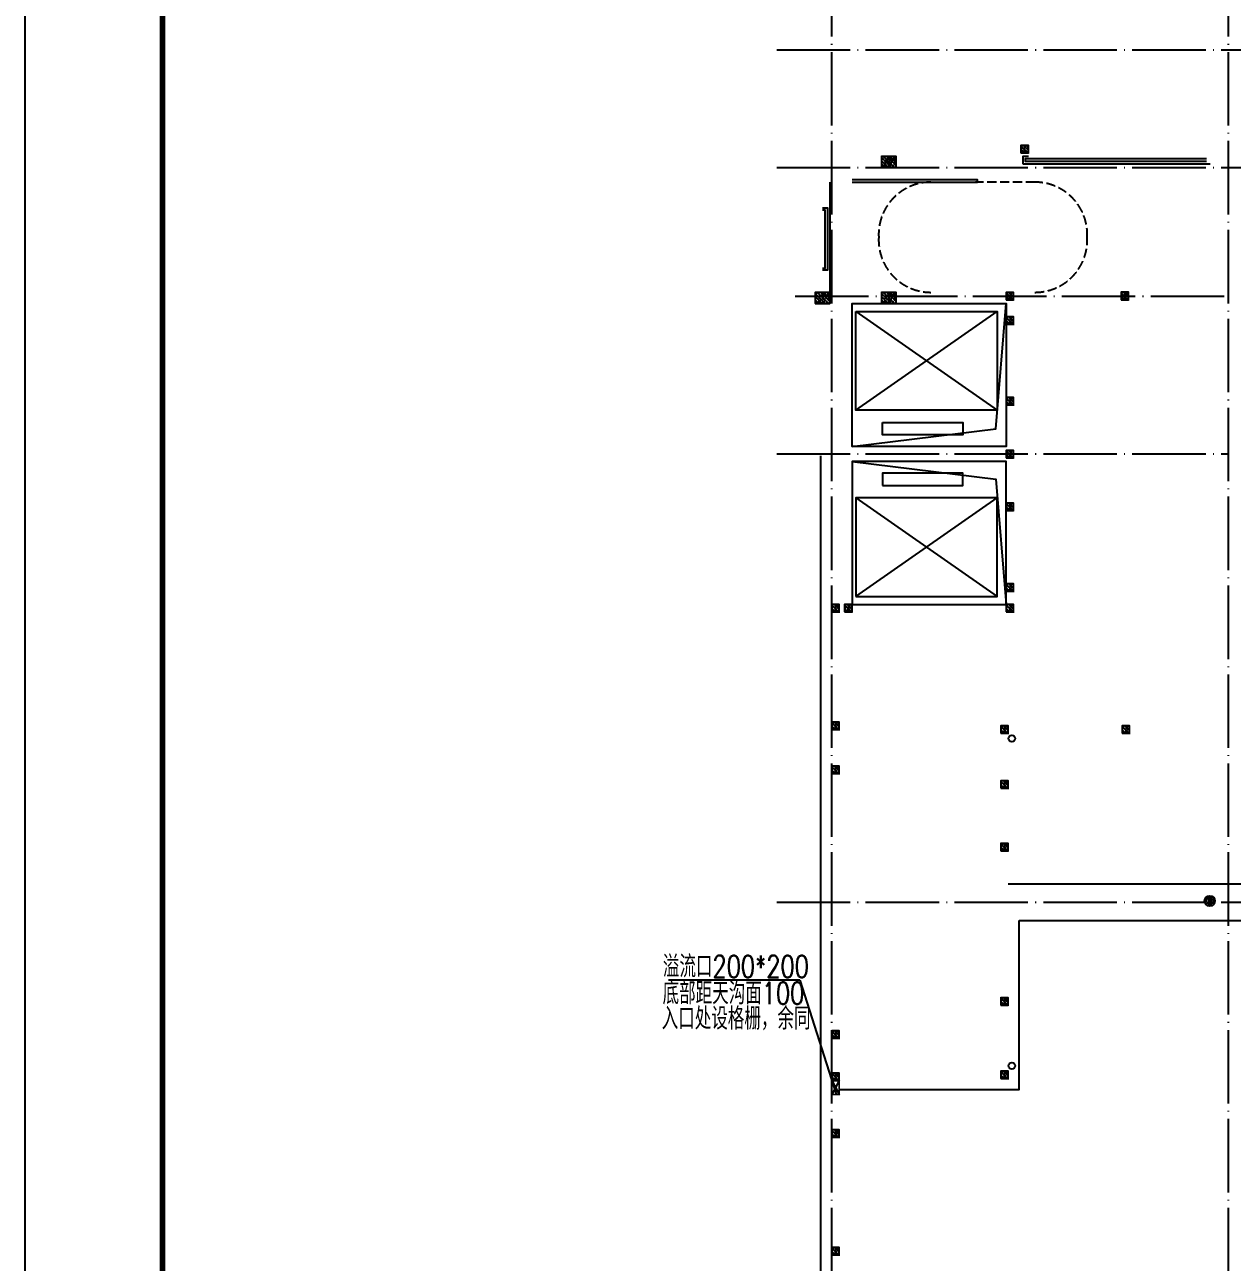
# Model space of a CAD drawing. Extents: x 6843040 to 15500510, y -6507076 to -4940511.
# Drawn here: x 9104638 to 9137505, y -5520302 to -5486618 of the extents above; entities that cross this region are included whole.
import ezdxf

# ---------------------------------------------------------------- set-up
doc = ezdxf.new("R2010")
doc.units = 0
doc.header["$LTSCALE"] = 1000
doc.header["$MEASUREMENT"] = 0
doc.linetypes.add('DASH', pattern=[0.35, 0.25, -0.1])
doc.linetypes.add('DOTE', pattern=[2.42, 2, -0.2, 0.02, -0.2])
for name, color, linetype in [('8', 8, 'Continuous'), ('AXIS', 3, 'Continuous'), ('COLUMN', 10, 'Continuous'), ('DIM_雨水', 3, 'Continuous'), ('DOTE', 8, 'DOTE'), ('E_LINE_6', 11, 'Continuous'), ('EQUIP_雨水斗', 7, 'Continuous'), ('EVTR', 2, 'Continuous'), ('FLOOR', 9, 'Continuous'), ('plan-1', 40, 'Continuous'), ('PUB_HATCH', 8, 'Continuous'), ('PUB_TITLE', 4, 'Continuous'), ('RAIL', 163, 'Continuous'), ('STAIR', 2, 'Continuous'), ('VPIPE-雨水', 4, 'Continuous'), ('建筑细线', 5, 'Continuous')]:
    doc.layers.add(name, color=color, linetype=linetype)
doc.styles.add('_HZTXT', font='SIMPLEX', dxfattribs={"width": 0.9, "bigfont": 'HZTXT'})

# ---------------------------------------------------------------- blocks, each defined once
blk = doc.blocks.new('屋面层构造柱0911')
at = {"layer": 'PUB_HATCH'}
h = blk.add_hatch(dxfattribs=at)
h.set_pattern_fill('钢筋混凝土', color=256, scale=25, angle=90, style=0)
h.set_pattern_definition([(134.999998, (-1437225.307, 810258.72), (-44.194175, -44.194172), []), (140, (-1437225.3, 810258.72), (15.68804, 179.315045), [18.75, -206.25]), (85, (-1437225.3, 810258.72), (-188.048035, -34.68783), [15, -165]), (190.4514, (-1437224, 810273.66), (-172.35988, 144.62735), [15.93505, -175.28553]), (136.1842, (-1437275.3, 810258.72), (41.37976, 266.81026), [28.125, -309.375]), (186.6356, (-1437271.86, 810280.95), (-243.52946, 233.66568), [23.90257, -262.92825]), (81.1842, (-1437275.3, 810258.72), (-243.52964, 233.6655), [22.5, -247.5]), (111, (-1437262.8, 810283.72), (100.65473, 149.22676), [18.75, -206.25]), (56, (-1437262.8, 810283.72), (-181.28751, 60.82884), [15, -165]), (161.4514, (-1437254.42, 810296.15), (-80.63262, 210.05566), [15.93505, -175.28553]), (127.499998, (-1437225.307, 810258.72), (-83.223463, 3.039967), [0, -163, 0, -167.5, 0, -165.625]), (97.499998, (-1437225.31, 810258.72), (-98.602926, 65.767388), [0, -95.5, 0, -159.25, 0, -63.125]), (57.499998, (-1437225.31, 810202.97), (5.638722, 133.455609), [0, -62.5, 0, -195, 0, -258.75]), (47.499998, (-1437225.31, 810177.97), (-25.02624, 145.796543), [0, -81.25, 0, -129.5, 0, -183.75])])
edge = h.paths.add_edge_path()
edge.add_line((-1130809, 1077740), (-1131009, 1077740))
edge.add_line((-1130809, 1077740), (-1130809, 1077940))
edge.add_line((-1130809, 1077940), (-1131009, 1077940))
edge.add_line((-1131009, 1077940), (-1131009, 1077740))
h = blk.add_hatch(dxfattribs=at)
h.set_pattern_fill('钢筋混凝土', color=256, scale=25, angle=90, style=0)
h.set_pattern_definition([(134.999998, (-1441025.3, 809858.72), (-44.194175, -44.194172), []), (140, (-1441025.3, 809858.72), (15.68804, 179.315045), [18.75, -206.25]), (85, (-1441025.3, 809858.72), (-188.048035, -34.68783), [15, -165]), (190.4514, (-1441024, 809873.66), (-172.35988, 144.62735), [15.93505, -175.28553]), (136.1842, (-1441075.3, 809858.72), (41.37976, 266.81026), [28.125, -309.375]), (186.6356, (-1441071.85, 809880.95), (-243.52946, 233.66568), [23.90257, -262.92825]), (81.1842, (-1441075.3, 809858.72), (-243.52964, 233.6655), [22.5, -247.5]), (111, (-1441062.8, 809883.72), (100.65473, 149.22676), [18.75, -206.25]), (56, (-1441062.8, 809883.72), (-181.28751, 60.82884), [15, -165]), (161.4514, (-1441054.41, 809896.15), (-80.63262, 210.05566), [15.93505, -175.28553]), (127.499998, (-1441025.3, 809858.72), (-83.223463, 3.039967), [0, -163, 0, -167.5, 0, -165.625]), (97.499998, (-1441025.3, 809858.72), (-98.602926, 65.767388), [0, -95.5, 0, -159.25, 0, -63.125]), (57.499998, (-1441025.3, 809802.97), (5.638722, 133.455609), [0, -62.5, 0, -195, 0, -258.75]), (47.499998, (-1441025.3, 809777.97), (-25.02624, 145.796543), [0, -81.25, 0, -129.5, 0, -183.75])])
edge = h.paths.add_edge_path()
edge.add_line((-1134409, 1077340), (-1134809, 1077340))
edge.add_line((-1134409, 1077340), (-1134409, 1077640))
edge.add_line((-1134409, 1077640), (-1134809, 1077640))
edge.add_line((-1134809, 1077640), (-1134809, 1077340))
h = blk.add_hatch(dxfattribs=at)
h.set_pattern_fill('钢筋混凝土', color=256, scale=25, angle=90, style=0)
h.set_pattern_definition([(134.999998, (-1442825.307, 806158.72), (-44.194175, -44.194172), []), (140, (-1442825.3, 806158.72), (15.68804, 179.315045), [18.75, -206.25]), (85, (-1442825.3, 806158.72), (-188.048035, -34.68783), [15, -165]), (190.4514, (-1442824, 806173.66), (-172.35988, 144.62735), [15.93505, -175.28553]), (136.1842, (-1442875.3, 806158.72), (41.37976, 266.81026), [28.125, -309.375]), (186.6356, (-1442871.86, 806180.95), (-243.52946, 233.66568), [23.90257, -262.92825]), (81.1842, (-1442875.3, 806158.72), (-243.52964, 233.6655), [22.5, -247.5]), (111, (-1442862.8, 806183.72), (100.65473, 149.22676), [18.75, -206.25]), (56, (-1442862.8, 806183.72), (-181.28751, 60.82884), [15, -165]), (161.4514, (-1442854.42, 806196.15), (-80.63262, 210.05566), [15.93505, -175.28553]), (127.499998, (-1442825.307, 806158.72), (-83.223463, 3.039967), [0, -163, 0, -167.5, 0, -165.625]), (97.499998, (-1442825.31, 806158.72), (-98.602926, 65.767388), [0, -95.5, 0, -159.25, 0, -63.125]), (57.499998, (-1442825.31, 806102.97), (5.638722, 133.455609), [0, -62.5, 0, -195, 0, -258.75]), (47.499998, (-1442825.31, 806077.97), (-25.02624, 145.796543), [0, -81.25, 0, -129.5, 0, -183.75])])
edge = h.paths.add_edge_path()
edge.add_line((-1136209, 1073640), (-1136609, 1073640))
edge.add_line((-1136209, 1073640), (-1136209, 1073940))
edge.add_line((-1136209, 1073940), (-1136609, 1073940))
edge.add_line((-1136609, 1073940), (-1136609, 1073640))
h = blk.add_hatch(dxfattribs=at)
h.set_pattern_fill('钢筋混凝土', color=256, scale=25, angle=90, style=0)
h.set_pattern_definition([(134.999998, (-1441025.3, 806158.72), (-44.194175, -44.194172), []), (140, (-1441025.3, 806158.72), (15.68804, 179.315045), [18.75, -206.25]), (85, (-1441025.3, 806158.72), (-188.048035, -34.68783), [15, -165]), (190.4514, (-1441024, 806173.66), (-172.35988, 144.62735), [15.93505, -175.28553]), (136.1842, (-1441075.3, 806158.72), (41.37976, 266.81026), [28.125, -309.375]), (186.6356, (-1441071.85, 806180.95), (-243.52946, 233.66568), [23.90257, -262.92825]), (81.1842, (-1441075.3, 806158.72), (-243.52964, 233.6655), [22.5, -247.5]), (111, (-1441062.8, 806183.72), (100.65473, 149.22676), [18.75, -206.25]), (56, (-1441062.8, 806183.72), (-181.28751, 60.82884), [15, -165]), (161.4514, (-1441054.42, 806196.15), (-80.63262, 210.05566), [15.93505, -175.28553]), (127.499998, (-1441025.3, 806158.72), (-83.223463, 3.039967), [0, -163, 0, -167.5, 0, -165.625]), (97.499998, (-1441025.3, 806158.72), (-98.602926, 65.767388), [0, -95.5, 0, -159.25, 0, -63.125]), (57.499998, (-1441025.3, 806102.97), (5.638722, 133.455609), [0, -62.5, 0, -195, 0, -258.75]), (47.499998, (-1441025.3, 806077.97), (-25.02624, 145.796543), [0, -81.25, 0, -129.5, 0, -183.75])])
edge = h.paths.add_edge_path()
edge.add_line((-1134409, 1073640), (-1134809, 1073640))
edge.add_line((-1134409, 1073640), (-1134409, 1073940))
edge.add_line((-1134409, 1073940), (-1134809, 1073940))
edge.add_line((-1134809, 1073940), (-1134809, 1073640))
h = blk.add_hatch(dxfattribs=at)
h.set_pattern_fill('钢筋混凝土', color=256, scale=25, angle=90, style=0)
h.set_pattern_definition([(134.999998, (-1437625.307, 806258.72), (-44.194175, -44.194172), []), (140, (-1437625.3, 806258.72), (15.68804, 179.315045), [18.75, -206.25]), (85, (-1437625.3, 806258.72), (-188.048035, -34.68783), [15, -165]), (190.4514, (-1437624, 806273.66), (-172.35988, 144.62735), [15.93505, -175.28553]), (136.1842, (-1437675.3, 806258.72), (41.37976, 266.81026), [28.125, -309.375]), (186.6356, (-1437671.86, 806280.95), (-243.52946, 233.66568), [23.90257, -262.92825]), (81.1842, (-1437675.3, 806258.72), (-243.52964, 233.6655), [22.5, -247.5]), (111, (-1437662.8, 806283.72), (100.65473, 149.22676), [18.75, -206.25]), (56, (-1437662.8, 806283.72), (-181.28751, 60.82884), [15, -165]), (161.4514, (-1437654.42, 806296.15), (-80.63262, 210.05566), [15.93505, -175.28553]), (127.499998, (-1437625.307, 806258.72), (-83.223463, 3.039967), [0, -163, 0, -167.5, 0, -165.625]), (97.499998, (-1437625.31, 806258.72), (-98.602926, 65.767388), [0, -95.5, 0, -159.25, 0, -63.125]), (57.499998, (-1437625.31, 806202.97), (5.638722, 133.455609), [0, -62.5, 0, -195, 0, -258.75]), (47.499998, (-1437625.31, 806177.97), (-25.02624, 145.796543), [0, -81.25, 0, -129.5, 0, -183.75])])
edge = h.paths.add_edge_path()
edge.add_line((-1131209, 1073740), (-1131409, 1073740))
edge.add_line((-1131209, 1073740), (-1131209, 1073940))
edge.add_line((-1131209, 1073940), (-1131409, 1073940))
edge.add_line((-1131409, 1073940), (-1131409, 1073740))
h = blk.add_hatch(dxfattribs=at)
h.set_pattern_fill('钢筋混凝土', color=256, scale=25, angle=90, style=0)
h.set_pattern_definition([(134.999998, (-1434500.31, 806259.19), (-44.194175, -44.194172), []), (140, (-1434500.31, 806259.19), (15.68804, 179.315045), [18.75, -206.25]), (85, (-1434500.3, 806259.19), (-188.048035, -34.68783), [15, -165]), (190.4514, (-1434499, 806274.13), (-172.35988, 144.62735), [15.93505, -175.28553]), (136.1842, (-1434550.3, 806259.2), (41.37976, 266.81026), [28.125, -309.375]), (186.6356, (-1434546.86, 806281.42), (-243.52946, 233.66568), [23.90257, -262.92825]), (81.1842, (-1434550.3, 806259.2), (-243.52964, 233.6655), [22.5, -247.5]), (111, (-1434537.81, 806284.19), (100.65473, 149.22676), [18.75, -206.25]), (56, (-1434537.8, 806284.19), (-181.28751, 60.82884), [15, -165]), (161.4514, (-1434529.42, 806296.63), (-80.63262, 210.05566), [15.93505, -175.28553]), (127.499998, (-1434500.31, 806259.19), (-83.223463, 3.039967), [0, -163, 0, -167.5, 0, -165.625]), (97.499998, (-1434500.31, 806259.19), (-98.602926, 65.767388), [0, -95.5, 0, -159.25, 0, -63.125]), (57.499998, (-1434500.31, 806203.44), (5.638722, 133.455609), [0, -62.5, 0, -195, 0, -258.75]), (47.499998, (-1434500.31, 806178.44), (-25.02624, 145.796543), [0, -81.25, 0, -129.5, 0, -183.75])])
edge = h.paths.add_edge_path()
edge.add_line((-1128084, 1073741), (-1128284, 1073741))
edge.add_line((-1128084, 1073741), (-1128084, 1073941))
edge.add_line((-1128084, 1073941), (-1128284, 1073941))
edge.add_line((-1128284, 1073941), (-1128284, 1073741))
h = blk.add_hatch(dxfattribs=at)
h.set_pattern_fill('钢筋混凝土', color=256, scale=25, angle=90, style=0)
h.set_pattern_definition([(134.999998, (-1437625.307, 805593.72), (-44.194175, -44.194172), []), (140, (-1437625.3, 805593.72), (15.68804, 179.315045), [18.75, -206.25]), (85, (-1437625.3, 805593.72), (-188.048035, -34.68783), [15, -165]), (190.4514, (-1437624, 805608.66), (-172.35988, 144.62735), [15.93505, -175.28553]), (136.1842, (-1437675.3, 805593.72), (41.37976, 266.81026), [28.125, -309.375]), (186.6356, (-1437671.86, 805615.95), (-243.52946, 233.66568), [23.90257, -262.92825]), (81.1842, (-1437675.3, 805593.72), (-243.52964, 233.6655), [22.5, -247.5]), (111, (-1437662.8, 805618.72), (100.65473, 149.22676), [18.75, -206.25]), (56, (-1437662.8, 805618.72), (-181.28751, 60.82884), [15, -165]), (161.4514, (-1437654.42, 805631.15), (-80.63262, 210.05566), [15.93505, -175.28553]), (127.499998, (-1437625.307, 805593.72), (-83.223463, 3.039967), [0, -163, 0, -167.5, 0, -165.625]), (97.499998, (-1437625.31, 805593.72), (-98.602926, 65.767388), [0, -95.5, 0, -159.25, 0, -63.125]), (57.499998, (-1437625.31, 805537.97), (5.638722, 133.455609), [0, -62.5, 0, -195, 0, -258.75]), (47.499998, (-1437625.31, 805512.97), (-25.02624, 145.796543), [0, -81.25, 0, -129.5, 0, -183.75])])
edge = h.paths.add_edge_path()
edge.add_line((-1131209, 1073075), (-1131409, 1073075))
edge.add_line((-1131209, 1073075), (-1131209, 1073275))
edge.add_line((-1131209, 1073275), (-1131409, 1073275))
edge.add_line((-1131409, 1073275), (-1131409, 1073075))
h = blk.add_hatch(dxfattribs=at)
h.set_pattern_fill('钢筋混凝土', color=256, scale=25, angle=90, style=0)
h.set_pattern_definition([(134.999998, (-1437625.307, 803393.72), (-44.194175, -44.194172), []), (140, (-1437625.3, 803393.72), (15.68804, 179.315045), [18.75, -206.25]), (85, (-1437625.3, 803393.72), (-188.048035, -34.68783), [15, -165]), (190.4514, (-1437624, 803408.66), (-172.35988, 144.62735), [15.93505, -175.28553]), (136.1842, (-1437675.3, 803393.72), (41.37976, 266.81026), [28.125, -309.375]), (186.6356, (-1437671.86, 803415.95), (-243.52946, 233.66568), [23.90257, -262.92825]), (81.1842, (-1437675.3, 803393.72), (-243.52964, 233.6655), [22.5, -247.5]), (111, (-1437662.8, 803418.72), (100.65473, 149.22676), [18.75, -206.25]), (56, (-1437662.8, 803418.72), (-181.28751, 60.82884), [15, -165]), (161.4514, (-1437654.42, 803431.15), (-80.63262, 210.05566), [15.93505, -175.28553]), (127.499998, (-1437625.307, 803393.72), (-83.223463, 3.039967), [0, -163, 0, -167.5, 0, -165.625]), (97.499998, (-1437625.31, 803393.72), (-98.602926, 65.767388), [0, -95.5, 0, -159.25, 0, -63.125]), (57.499998, (-1437625.31, 803337.97), (5.638722, 133.455609), [0, -62.5, 0, -195, 0, -258.75]), (47.499998, (-1437625.31, 803312.97), (-25.02624, 145.796543), [0, -81.25, 0, -129.5, 0, -183.75])])
edge = h.paths.add_edge_path()
edge.add_line((-1131209, 1070875), (-1131409, 1070875))
edge.add_line((-1131209, 1070875), (-1131209, 1071075))
edge.add_line((-1131209, 1071075), (-1131409, 1071075))
edge.add_line((-1131409, 1071075), (-1131409, 1070875))
h = blk.add_hatch(dxfattribs=at)
h.set_pattern_fill('钢筋混凝土', color=256, scale=25, angle=90, style=0)
h.set_pattern_definition([(134.999998, (-1437625.307, 801958.92), (-44.194175, -44.194172), []), (140, (-1437625.3, 801958.92), (15.68804, 179.315045), [18.75, -206.25]), (85, (-1437625.3, 801958.92), (-188.048035, -34.68783), [15, -165]), (190.4514, (-1437624, 801973.86), (-172.35988, 144.62735), [15.93505, -175.28553]), (136.1842, (-1437675.3, 801958.92), (41.37976, 266.81026), [28.125, -309.375]), (186.6356, (-1437671.86, 801981.15), (-243.52946, 233.66568), [23.90257, -262.92825]), (81.1842, (-1437675.3, 801958.92), (-243.52964, 233.6655), [22.5, -247.5]), (111, (-1437662.8, 801983.92), (100.65473, 149.22676), [18.75, -206.25]), (56, (-1437662.8, 801983.92), (-181.28751, 60.82884), [15, -165]), (161.4514, (-1437654.42, 801996.35), (-80.63262, 210.05566), [15.93505, -175.28553]), (127.499998, (-1437625.307, 801958.92), (-83.223463, 3.039967), [0, -163, 0, -167.5, 0, -165.625]), (97.499998, (-1437625.31, 801958.92), (-98.602926, 65.767388), [0, -95.5, 0, -159.25, 0, -63.125]), (57.499998, (-1437625.31, 801903.17), (5.638722, 133.455609), [0, -62.5, 0, -195, 0, -258.75]), (47.499998, (-1437625.31, 801878.17), (-25.02624, 145.796543), [0, -81.25, 0, -129.5, 0, -183.75])])
edge = h.paths.add_edge_path()
edge.add_line((-1131209, 1069440), (-1131409, 1069440))
edge.add_line((-1131209, 1069440), (-1131209, 1069640))
edge.add_line((-1131209, 1069640), (-1131409, 1069640))
edge.add_line((-1131409, 1069640), (-1131409, 1069440))
h = blk.add_hatch(dxfattribs=at)
h.set_pattern_fill('钢筋混凝土', color=256, scale=25, angle=90, style=0)
h.set_pattern_definition([(134.999998, (-1437625.307, 800524.12), (-44.194175, -44.194172), []), (140, (-1437625.3, 800524.12), (15.68804, 179.315045), [18.75, -206.25]), (85, (-1437625.3, 800524.12), (-188.048035, -34.68783), [15, -165]), (190.4514, (-1437624, 800539.06), (-172.35988, 144.62735), [15.93505, -175.28553]), (136.1842, (-1437675.3, 800524.12), (41.37976, 266.81026), [28.125, -309.375]), (186.6356, (-1437671.86, 800546.35), (-243.52946, 233.66568), [23.90257, -262.92825]), (81.1842, (-1437675.3, 800524.12), (-243.52964, 233.6655), [22.5, -247.5]), (111, (-1437662.8, 800549.12), (100.65473, 149.22676), [18.75, -206.25]), (56, (-1437662.8, 800549.12), (-181.28751, 60.82884), [15, -165]), (161.4514, (-1437654.42, 800561.55), (-80.63262, 210.05566), [15.93505, -175.28553]), (127.499998, (-1437625.307, 800524.12), (-83.223463, 3.039967), [0, -163, 0, -167.5, 0, -165.625]), (97.499998, (-1437625.31, 800524.12), (-98.602926, 65.767388), [0, -95.5, 0, -159.25, 0, -63.125]), (57.499998, (-1437625.31, 800468.37), (5.638722, 133.455609), [0, -62.5, 0, -195, 0, -258.75]), (47.499998, (-1437625.31, 800443.37), (-25.02624, 145.796543), [0, -81.25, 0, -129.5, 0, -183.75])])
edge = h.paths.add_edge_path()
edge.add_line((-1131209, 1068006), (-1131409, 1068006))
edge.add_line((-1131209, 1068006), (-1131209, 1068206))
edge.add_line((-1131209, 1068206), (-1131409, 1068206))
edge.add_line((-1131409, 1068206), (-1131409, 1068006))
h = blk.add_hatch(dxfattribs=at)
h.set_pattern_fill('钢筋混凝土', color=256, scale=25, angle=90, style=0)
h.set_pattern_definition([(134.999998, (-1437625.307, 798324.12), (-44.194175, -44.194172), []), (140, (-1437625.3, 798324.12), (15.68804, 179.315045), [18.75, -206.25]), (85, (-1437625.3, 798324.12), (-188.048035, -34.68783), [15, -165]), (190.4514, (-1437624, 798339.06), (-172.35988, 144.62735), [15.93505, -175.28553]), (136.1842, (-1437675.3, 798324.12), (41.37976, 266.81026), [28.125, -309.375]), (186.6356, (-1437671.86, 798346.35), (-243.52946, 233.66568), [23.90257, -262.92825]), (81.1842, (-1437675.3, 798324.12), (-243.52964, 233.6655), [22.5, -247.5]), (111, (-1437662.8, 798349.12), (100.65473, 149.22676), [18.75, -206.25]), (56, (-1437662.8, 798349.12), (-181.28751, 60.82884), [15, -165]), (161.4514, (-1437654.42, 798361.55), (-80.63262, 210.05566), [15.93505, -175.28553]), (127.499998, (-1437625.307, 798324.12), (-83.223463, 3.039967), [0, -163, 0, -167.5, 0, -165.625]), (97.499998, (-1437625.31, 798324.12), (-98.602926, 65.767388), [0, -95.5, 0, -159.25, 0, -63.125]), (57.499998, (-1437625.31, 798268.37), (5.638722, 133.455609), [0, -62.5, 0, -195, 0, -258.75]), (47.499998, (-1437625.31, 798243.37), (-25.02624, 145.796543), [0, -81.25, 0, -129.5, 0, -183.75])])
edge = h.paths.add_edge_path()
edge.add_line((-1131209, 1065806), (-1131409, 1065806))
edge.add_line((-1131209, 1065806), (-1131209, 1066006))
edge.add_line((-1131209, 1066006), (-1131409, 1066006))
edge.add_line((-1131409, 1066006), (-1131409, 1065806))
h = blk.add_hatch(dxfattribs=at)
h.set_pattern_fill('钢筋混凝土', color=256, scale=25, angle=90, style=0)
h.set_pattern_definition([(134.999998, (-1442375.306, 797759.19), (-44.194175, -44.194172), []), (140, (-1442375.3, 797759.19), (15.68804, 179.315045), [18.75, -206.25]), (85, (-1442375.3, 797759.19), (-188.048035, -34.68783), [15, -165]), (190.4514, (-1442374, 797774.13), (-172.35988, 144.62735), [15.93505, -175.28553]), (136.1842, (-1442425.3, 797759.2), (41.37976, 266.81026), [28.125, -309.375]), (186.6356, (-1442421.86, 797781.42), (-243.52946, 233.66568), [23.90257, -262.92825]), (81.1842, (-1442425.3, 797759.2), (-243.52964, 233.6655), [22.5, -247.5]), (111, (-1442412.8, 797784.19), (100.65473, 149.22676), [18.75, -206.25]), (56, (-1442412.8, 797784.19), (-181.28751, 60.82884), [15, -165]), (161.4514, (-1442404.42, 797796.63), (-80.63262, 210.05566), [15.93505, -175.28553]), (127.499998, (-1442375.306, 797759.19), (-83.223463, 3.039967), [0, -163, 0, -167.5, 0, -165.625]), (97.499998, (-1442375.31, 797759.19), (-98.602926, 65.767388), [0, -95.5, 0, -159.25, 0, -63.125]), (57.499998, (-1442375.306, 797703.44), (5.638722, 133.455609), [0, -62.5, 0, -195, 0, -258.75]), (47.499998, (-1442375.31, 797678.44), (-25.02624, 145.796543), [0, -81.25, 0, -129.5, 0, -183.75])])
edge = h.paths.add_edge_path()
edge.add_line((-1135959, 1065241), (-1136159, 1065241))
edge.add_line((-1135959, 1065241), (-1135959, 1065441))
edge.add_line((-1135959, 1065441), (-1136159, 1065441))
edge.add_line((-1136159, 1065441), (-1136159, 1065241))
h = blk.add_hatch(dxfattribs=at)
h.set_pattern_fill('钢筋混凝土', color=256, scale=25, angle=90, style=0)
h.set_pattern_definition([(134.999998, (-1442025.307, 797758.72), (-44.194175, -44.194172), []), (140, (-1442025.3, 797758.72), (15.68804, 179.315045), [18.75, -206.25]), (85, (-1442025.3, 797758.72), (-188.048035, -34.68783), [15, -165]), (190.4514, (-1442024, 797773.66), (-172.35988, 144.62735), [15.93505, -175.28553]), (136.1842, (-1442075.3, 797758.72), (41.37976, 266.81026), [28.125, -309.375]), (186.6356, (-1442071.86, 797780.95), (-243.52946, 233.66568), [23.90257, -262.92825]), (81.1842, (-1442075.3, 797758.72), (-243.52964, 233.6655), [22.5, -247.5]), (111, (-1442062.8, 797783.72), (100.65473, 149.22676), [18.75, -206.25]), (56, (-1442062.8, 797783.72), (-181.28751, 60.82884), [15, -165]), (161.4514, (-1442054.42, 797796.15), (-80.63262, 210.05566), [15.93505, -175.28553]), (127.499998, (-1442025.307, 797758.72), (-83.223463, 3.039967), [0, -163, 0, -167.5, 0, -165.625]), (97.499998, (-1442025.31, 797758.72), (-98.602926, 65.767388), [0, -95.5, 0, -159.25, 0, -63.125]), (57.499998, (-1442025.31, 797702.97), (5.638722, 133.455609), [0, -62.5, 0, -195, 0, -258.75]), (47.499998, (-1442025.31, 797677.97), (-25.02624, 145.796543), [0, -81.25, 0, -129.5, 0, -183.75])])
edge = h.paths.add_edge_path()
edge.add_line((-1135609, 1065240), (-1135809, 1065240))
edge.add_line((-1135609, 1065240), (-1135609, 1065440))
edge.add_line((-1135609, 1065440), (-1135809, 1065440))
edge.add_line((-1135809, 1065440), (-1135809, 1065240))
h = blk.add_hatch(dxfattribs=at)
h.set_pattern_fill('钢筋混凝土', color=256, scale=25, angle=90, style=0)
h.set_pattern_definition([(134.999998, (-1437625.307, 797759.12), (-44.194175, -44.194172), []), (140, (-1437625.3, 797759.12), (15.68804, 179.315045), [18.75, -206.25]), (85, (-1437625.3, 797759.12), (-188.048035, -34.68783), [15, -165]), (190.4514, (-1437624, 797774.06), (-172.35988, 144.62735), [15.93505, -175.28553]), (136.1842, (-1437675.3, 797759.12), (41.37976, 266.81026), [28.125, -309.375]), (186.6356, (-1437671.86, 797781.35), (-243.52946, 233.66568), [23.90257, -262.92825]), (81.1842, (-1437675.3, 797759.12), (-243.52964, 233.6655), [22.5, -247.5]), (111, (-1437662.8, 797784.12), (100.65473, 149.22676), [18.75, -206.25]), (56, (-1437662.8, 797784.12), (-181.28751, 60.82884), [15, -165]), (161.4514, (-1437654.42, 797796.55), (-80.63262, 210.05566), [15.93505, -175.28553]), (127.499998, (-1437625.307, 797759.12), (-83.223463, 3.039967), [0, -163, 0, -167.5, 0, -165.625]), (97.499998, (-1437625.31, 797759.12), (-98.602926, 65.767388), [0, -95.5, 0, -159.25, 0, -63.125]), (57.499998, (-1437625.31, 797703.37), (5.638722, 133.455609), [0, -62.5, 0, -195, 0, -258.75]), (47.499998, (-1437625.31, 797678.37), (-25.02624, 145.796543), [0, -81.25, 0, -129.5, 0, -183.75])])
edge = h.paths.add_edge_path()
edge.add_line((-1131209, 1065241), (-1131409, 1065241))
edge.add_line((-1131209, 1065241), (-1131209, 1065441))
edge.add_line((-1131209, 1065441), (-1131409, 1065441))
edge.add_line((-1131409, 1065441), (-1131409, 1065241))
h = blk.add_hatch(dxfattribs=at)
h.set_pattern_fill('钢筋混凝土', color=256, scale=25, angle=90, style=0)
h.set_pattern_definition([(134.999998, (-1442375.3, 794559.59), (-44.194175, -44.194172), []), (140, (-1442375.3, 794559.59), (15.68804, 179.315045), [18.75, -206.25]), (85, (-1442375.3, 794559.59), (-188.048035, -34.68783), [15, -165]), (190.4514, (-1442374, 794574.53), (-172.35988, 144.62735), [15.93505, -175.28553]), (136.1842, (-1442425.3, 794559.6), (41.37976, 266.81026), [28.125, -309.375]), (186.6356, (-1442421.85, 794581.82), (-243.52946, 233.66568), [23.90257, -262.92825]), (81.1842, (-1442425.3, 794559.6), (-243.52964, 233.6655), [22.5, -247.5]), (111, (-1442412.8, 794584.59), (100.65473, 149.22676), [18.75, -206.25]), (56, (-1442412.8, 794584.59), (-181.28751, 60.82884), [15, -165]), (161.4514, (-1442404.41, 794597.03), (-80.63262, 210.05566), [15.93505, -175.28553]), (127.499998, (-1442375.3, 794559.59), (-83.223463, 3.039967), [0, -163, 0, -167.5, 0, -165.625]), (97.499998, (-1442375.3, 794559.59), (-98.602926, 65.767388), [0, -95.5, 0, -159.25, 0, -63.125]), (57.499998, (-1442375.3, 794503.84), (5.638722, 133.455609), [0, -62.5, 0, -195, 0, -258.75]), (47.499998, (-1442375.3, 794478.84), (-25.02624, 145.796543), [0, -81.25, 0, -129.5, 0, -183.75])])
edge = h.paths.add_edge_path()
edge.add_line((-1135959, 1062041), (-1136159, 1062041))
edge.add_line((-1135959, 1062041), (-1135959, 1062241))
edge.add_line((-1135959, 1062241), (-1136159, 1062241))
edge.add_line((-1136159, 1062241), (-1136159, 1062041))
h = blk.add_hatch(dxfattribs=at)
h.set_pattern_fill('钢筋混凝土', color=256, scale=25, angle=90, style=0)
h.set_pattern_definition([(134.999998, (-1437775.3, 794458.72), (-44.194175, -44.194172), []), (140, (-1437775.3, 794458.72), (15.68804, 179.315045), [18.75, -206.25]), (85, (-1437775.3, 794458.72), (-188.048035, -34.68783), [15, -165]), (190.4514, (-1437774, 794473.66), (-172.35988, 144.62735), [15.93505, -175.28553]), (136.1842, (-1437825.3, 794458.72), (41.37976, 266.81026), [28.125, -309.375]), (186.6356, (-1437821.85, 794480.95), (-243.52946, 233.66568), [23.90257, -262.92825]), (81.1842, (-1437825.3, 794458.72), (-243.52964, 233.6655), [22.5, -247.5]), (111, (-1437812.8, 794483.72), (100.65473, 149.22676), [18.75, -206.25]), (56, (-1437812.8, 794483.72), (-181.28751, 60.82884), [15, -165]), (161.4514, (-1437804.41, 794496.15), (-80.63262, 210.05566), [15.93505, -175.28553]), (127.499998, (-1437775.3, 794458.72), (-83.223463, 3.039967), [0, -163, 0, -167.5, 0, -165.625]), (97.499998, (-1437775.3, 794458.72), (-98.602926, 65.767388), [0, -95.5, 0, -159.25, 0, -63.125]), (57.499998, (-1437775.3, 794402.97), (5.638722, 133.455609), [0, -62.5, 0, -195, 0, -258.75]), (47.499998, (-1437775.3, 794377.97), (-25.02624, 145.796543), [0, -81.25, 0, -129.5, 0, -183.75])])
edge = h.paths.add_edge_path()
edge.add_line((-1131359, 1061940), (-1131559, 1061940))
edge.add_line((-1131359, 1061940), (-1131359, 1062140))
edge.add_line((-1131359, 1062140), (-1131559, 1062140))
edge.add_line((-1131559, 1062140), (-1131559, 1061940))
h = blk.add_hatch(dxfattribs=at)
h.set_pattern_fill('钢筋混凝土', color=256, scale=25, angle=90, style=0)
h.set_pattern_definition([(134.999998, (-1434469.49, 794458.72), (-44.194175, -44.194172), []), (140, (-1434469.49, 794458.72), (15.68804, 179.315045), [18.75, -206.25]), (85, (-1434469.49, 794458.72), (-188.048035, -34.68783), [15, -165]), (190.4514, (-1434468.18, 794473.66), (-172.35988, 144.62735), [15.93505, -175.28553]), (136.1842, (-1434519.5, 794458.72), (41.37976, 266.81026), [28.125, -309.375]), (186.6356, (-1434516.04, 794480.95), (-243.52946, 233.66568), [23.90257, -262.92825]), (81.1842, (-1434519.5, 794458.72), (-243.52964, 233.6655), [22.5, -247.5]), (111, (-1434506.99, 794483.72), (100.65473, 149.22676), [18.75, -206.25]), (56, (-1434506.99, 794483.72), (-181.28751, 60.82884), [15, -165]), (161.4514, (-1434498.6, 794496.15), (-80.63262, 210.05566), [15.93505, -175.28553]), (127.499998, (-1434469.49, 794458.72), (-83.223463, 3.039967), [0, -163, 0, -167.5, 0, -165.625]), (97.499998, (-1434469.49, 794458.72), (-98.602926, 65.767388), [0, -95.5, 0, -159.25, 0, -63.125]), (57.499998, (-1434469.49, 794402.97), (5.638722, 133.455609), [0, -62.5, 0, -195, 0, -258.75]), (47.499998, (-1434469.49, 794377.97), (-25.02624, 145.796543), [0, -81.25, 0, -129.5, 0, -183.75])])
edge = h.paths.add_edge_path()
edge.add_line((-1128053, 1061940), (-1128253, 1061940))
edge.add_line((-1128053, 1061940), (-1128053, 1062140))
edge.add_line((-1128053, 1062140), (-1128253, 1062140))
edge.add_line((-1128253, 1062140), (-1128253, 1061940))
h = blk.add_hatch(dxfattribs=at)
h.set_pattern_fill('钢筋混凝土', color=256, scale=25, angle=90, style=0)
h.set_pattern_definition([(134.999998, (-1442375.3, 793359.19), (-44.194175, -44.194172), []), (140, (-1442375.3, 793359.19), (15.68804, 179.315045), [18.75, -206.25]), (85, (-1442375.3, 793359.19), (-188.048035, -34.68783), [15, -165]), (190.4514, (-1442374, 793374.13), (-172.35988, 144.62735), [15.93505, -175.28553]), (136.1842, (-1442425.3, 793359.2), (41.37976, 266.81026), [28.125, -309.375]), (186.6356, (-1442421.85, 793381.42), (-243.52946, 233.66568), [23.90257, -262.92825]), (81.1842, (-1442425.3, 793359.2), (-243.52964, 233.6655), [22.5, -247.5]), (111, (-1442412.8, 793384.19), (100.65473, 149.22676), [18.75, -206.25]), (56, (-1442412.8, 793384.19), (-181.28751, 60.82884), [15, -165]), (161.4514, (-1442404.41, 793396.63), (-80.63262, 210.05566), [15.93505, -175.28553]), (127.499998, (-1442375.3, 793359.19), (-83.223463, 3.039967), [0, -163, 0, -167.5, 0, -165.625]), (97.499998, (-1442375.3, 793359.19), (-98.602926, 65.767388), [0, -95.5, 0, -159.25, 0, -63.125]), (57.499998, (-1442375.3, 793303.44), (5.638722, 133.455609), [0, -62.5, 0, -195, 0, -258.75]), (47.499998, (-1442375.3, 793278.44), (-25.02624, 145.796543), [0, -81.25, 0, -129.5, 0, -183.75])])
edge = h.paths.add_edge_path()
edge.add_line((-1135959, 1060841), (-1136159, 1060841))
edge.add_line((-1135959, 1060841), (-1135959, 1061041))
edge.add_line((-1135959, 1061041), (-1136159, 1061041))
edge.add_line((-1136159, 1061041), (-1136159, 1060841))
h = blk.add_hatch(dxfattribs=at)
h.set_pattern_fill('钢筋混凝土', color=256, scale=25, angle=90, style=0)
h.set_pattern_definition([(134.999998, (-1437775.3, 792959.365), (-44.194175, -44.194172), []), (140, (-1437775.3, 792959.37), (15.68804, 179.315045), [18.75, -206.25]), (85, (-1437775.3, 792959.37), (-188.048035, -34.68783), [15, -165]), (190.4514, (-1437774, 792974.3), (-172.35988, 144.62735), [15.93505, -175.28553]), (136.1842, (-1437825.3, 792959.37), (41.37976, 266.81026), [28.125, -309.375]), (186.6356, (-1437821.85, 792981.6), (-243.52946, 233.66568), [23.90257, -262.92825]), (81.1842, (-1437825.3, 792959.37), (-243.52964, 233.6655), [22.5, -247.5]), (111, (-1437812.8, 792984.37), (100.65473, 149.22676), [18.75, -206.25]), (56, (-1437812.8, 792984.37), (-181.28751, 60.82884), [15, -165]), (161.4514, (-1437804.42, 792996.8), (-80.63262, 210.05566), [15.93505, -175.28553]), (127.499998, (-1437775.3, 792959.365), (-83.223463, 3.039967), [0, -163, 0, -167.5, 0, -165.625]), (97.499998, (-1437775.3, 792959.365), (-98.602926, 65.767388), [0, -95.5, 0, -159.25, 0, -63.125]), (57.499998, (-1437775.3, 792903.615), (5.638722, 133.455609), [0, -62.5, 0, -195, 0, -258.75]), (47.499998, (-1437775.3, 792878.62), (-25.02624, 145.796543), [0, -81.25, 0, -129.5, 0, -183.75])])
edge = h.paths.add_edge_path()
edge.add_line((-1131359, 1060441), (-1131559, 1060441))
edge.add_line((-1131359, 1060441), (-1131359, 1060641))
edge.add_line((-1131359, 1060641), (-1131559, 1060641))
edge.add_line((-1131559, 1060641), (-1131559, 1060441))
h = blk.add_hatch(dxfattribs=at)
h.set_pattern_fill('钢筋混凝土', color=256, scale=25, angle=90, style=0)
h.set_pattern_definition([(134.999998, (-1437775.3, 791259.365), (-44.194175, -44.194172), []), (140, (-1437775.3, 791259.37), (15.68804, 179.315045), [18.75, -206.25]), (85, (-1437775.3, 791259.37), (-188.048035, -34.68783), [15, -165]), (190.4514, (-1437774, 791274.3), (-172.35988, 144.62735), [15.93505, -175.28553]), (136.1842, (-1437825.3, 791259.37), (41.37976, 266.81026), [28.125, -309.375]), (186.6356, (-1437821.85, 791281.6), (-243.52946, 233.66568), [23.90257, -262.92825]), (81.1842, (-1437825.3, 791259.37), (-243.52964, 233.6655), [22.5, -247.5]), (111, (-1437812.8, 791284.37), (100.65473, 149.22676), [18.75, -206.25]), (56, (-1437812.8, 791284.37), (-181.28751, 60.82884), [15, -165]), (161.4514, (-1437804.42, 791296.8), (-80.63262, 210.05566), [15.93505, -175.28553]), (127.499998, (-1437775.3, 791259.365), (-83.223463, 3.039967), [0, -163, 0, -167.5, 0, -165.625]), (97.499998, (-1437775.3, 791259.365), (-98.602926, 65.767388), [0, -95.5, 0, -159.25, 0, -63.125]), (57.499998, (-1437775.3, 791203.615), (5.638722, 133.455609), [0, -62.5, 0, -195, 0, -258.75]), (47.499998, (-1437775.3, 791178.62), (-25.02624, 145.796543), [0, -81.25, 0, -129.5, 0, -183.75])])
edge = h.paths.add_edge_path()
edge.add_line((-1131359, 1058741), (-1131559, 1058741))
edge.add_line((-1131359, 1058741), (-1131359, 1058941))
edge.add_line((-1131359, 1058941), (-1131559, 1058941))
edge.add_line((-1131559, 1058941), (-1131559, 1058741))
h = blk.add_hatch(dxfattribs=at)
h.set_pattern_fill('钢筋混凝土', color=256, scale=25, angle=90, style=0)
h.set_pattern_definition([(134.999998, (-1437775.3, 787059.19), (-44.194175, -44.194172), []), (140, (-1437775.3, 787059.19), (15.68804, 179.315045), [18.75, -206.25]), (85, (-1437775.3, 787059.19), (-188.048035, -34.68783), [15, -165]), (190.4514, (-1437774, 787074.13), (-172.35988, 144.62735), [15.93505, -175.28553]), (136.1842, (-1437825.3, 787059.2), (41.37976, 266.81026), [28.125, -309.375]), (186.6356, (-1437821.85, 787081.42), (-243.52946, 233.66568), [23.90257, -262.92825]), (81.1842, (-1437825.3, 787059.2), (-243.52964, 233.6655), [22.5, -247.5]), (111, (-1437812.8, 787084.19), (100.65473, 149.22676), [18.75, -206.25]), (56, (-1437812.8, 787084.19), (-181.28751, 60.82884), [15, -165]), (161.4514, (-1437804.41, 787096.63), (-80.63262, 210.05566), [15.93505, -175.28553]), (127.499998, (-1437775.3, 787059.19), (-83.223463, 3.039967), [0, -163, 0, -167.5, 0, -165.625]), (97.499998, (-1437775.3, 787059.19), (-98.602926, 65.767388), [0, -95.5, 0, -159.25, 0, -63.125]), (57.499998, (-1437775.3, 787003.44), (5.638722, 133.455609), [0, -62.5, 0, -195, 0, -258.75]), (47.499998, (-1437775.3, 786978.44), (-25.02624, 145.796543), [0, -81.25, 0, -129.5, 0, -183.75])])
edge = h.paths.add_edge_path()
edge.add_line((-1131359, 1054541), (-1131559, 1054541))
edge.add_line((-1131359, 1054541), (-1131359, 1054741))
edge.add_line((-1131359, 1054741), (-1131559, 1054741))
edge.add_line((-1131559, 1054741), (-1131559, 1054541))
h = blk.add_hatch(dxfattribs=at)
h.set_pattern_fill('钢筋混凝土', color=256, scale=25, angle=90, style=0)
h.set_pattern_definition([(134.999998, (-1442375.305, 786159.19), (-44.194175, -44.194172), []), (140, (-1442375.3, 786159.19), (15.68804, 179.315045), [18.75, -206.25]), (85, (-1442375.3, 786159.19), (-188.048035, -34.68783), [15, -165]), (190.4514, (-1442374, 786174.13), (-172.35988, 144.62735), [15.93505, -175.28553]), (136.1842, (-1442425.3, 786159.2), (41.37976, 266.81026), [28.125, -309.375]), (186.6356, (-1442421.86, 786181.42), (-243.52946, 233.66568), [23.90257, -262.92825]), (81.1842, (-1442425.3, 786159.2), (-243.52964, 233.6655), [22.5, -247.5]), (111, (-1442412.8, 786184.19), (100.65473, 149.22676), [18.75, -206.25]), (56, (-1442412.8, 786184.19), (-181.28751, 60.82884), [15, -165]), (161.4514, (-1442404.42, 786196.63), (-80.63262, 210.05566), [15.93505, -175.28553]), (127.499998, (-1442375.305, 786159.19), (-83.223463, 3.039967), [0, -163, 0, -167.5, 0, -165.625]), (97.499998, (-1442375.305, 786159.19), (-98.602926, 65.767388), [0, -95.5, 0, -159.25, 0, -63.125]), (57.499998, (-1442375.305, 786103.44), (5.638722, 133.455609), [0, -62.5, 0, -195, 0, -258.75]), (47.499998, (-1442375.3, 786078.44), (-25.02624, 145.796543), [0, -81.25, 0, -129.5, 0, -183.75])])
edge = h.paths.add_edge_path()
edge.add_line((-1135959, 1053641), (-1136159, 1053641))
edge.add_line((-1135959, 1053641), (-1135959, 1053841))
edge.add_line((-1135959, 1053841), (-1136159, 1053841))
edge.add_line((-1136159, 1053841), (-1136159, 1053641))
h = blk.add_hatch(dxfattribs=at)
h.set_pattern_fill('钢筋混凝土', color=256, scale=25, angle=90, style=0)
h.set_pattern_definition([(134.999998, (-1442375.305, 785009.19), (-44.194175, -44.194172), []), (140, (-1442375.3, 785009.19), (15.68804, 179.315045), [18.75, -206.25]), (85, (-1442375.3, 785009.19), (-188.048035, -34.68783), [15, -165]), (190.4514, (-1442374, 785024.13), (-172.35988, 144.62735), [15.93505, -175.28553]), (136.1842, (-1442425.3, 785009.2), (41.37976, 266.81026), [28.125, -309.375]), (186.6356, (-1442421.86, 785031.42), (-243.52946, 233.66568), [23.90257, -262.92825]), (81.1842, (-1442425.3, 785009.2), (-243.52964, 233.6655), [22.5, -247.5]), (111, (-1442412.8, 785034.19), (100.65473, 149.22676), [18.75, -206.25]), (56, (-1442412.8, 785034.19), (-181.28751, 60.82884), [15, -165]), (161.4514, (-1442404.42, 785046.63), (-80.63262, 210.05566), [15.93505, -175.28553]), (127.499998, (-1442375.305, 785009.19), (-83.223463, 3.039967), [0, -163, 0, -167.5, 0, -165.625]), (97.499998, (-1442375.305, 785009.19), (-98.602926, 65.767388), [0, -95.5, 0, -159.25, 0, -63.125]), (57.499998, (-1442375.305, 784953.44), (5.638722, 133.455609), [0, -62.5, 0, -195, 0, -258.75]), (47.499998, (-1442375.3, 784928.44), (-25.02624, 145.796543), [0, -81.25, 0, -129.5, 0, -183.75])])
edge = h.paths.add_edge_path()
edge.add_line((-1135959, 1052491), (-1136159, 1052491))
edge.add_line((-1135959, 1052491), (-1135959, 1052691))
edge.add_line((-1135959, 1052691), (-1136159, 1052691))
edge.add_line((-1136159, 1052691), (-1136159, 1052491))
h = blk.add_hatch(dxfattribs=at)
h.set_pattern_fill('钢筋混凝土', color=256, scale=25, angle=90, style=0)
h.set_pattern_definition([(134.999998, (-1437775.3, 785058.72), (-44.194175, -44.194172), []), (140, (-1437775.3, 785058.72), (15.68804, 179.315045), [18.75, -206.25]), (85, (-1437775.3, 785058.72), (-188.048035, -34.68783), [15, -165]), (190.4514, (-1437774, 785073.66), (-172.35988, 144.62735), [15.93505, -175.28553]), (136.1842, (-1437825.3, 785058.72), (41.37976, 266.81026), [28.125, -309.375]), (186.6356, (-1437821.85, 785080.95), (-243.52946, 233.66568), [23.90257, -262.92825]), (81.1842, (-1437825.3, 785058.72), (-243.52964, 233.6655), [22.5, -247.5]), (111, (-1437812.8, 785083.72), (100.65473, 149.22676), [18.75, -206.25]), (56, (-1437812.8, 785083.72), (-181.28751, 60.82884), [15, -165]), (161.4514, (-1437804.41, 785096.15), (-80.63262, 210.05566), [15.93505, -175.28553]), (127.499998, (-1437775.3, 785058.72), (-83.223463, 3.039967), [0, -163, 0, -167.5, 0, -165.625]), (97.499998, (-1437775.3, 785058.72), (-98.602926, 65.767388), [0, -95.5, 0, -159.25, 0, -63.125]), (57.499998, (-1437775.3, 785002.97), (5.638722, 133.455609), [0, -62.5, 0, -195, 0, -258.75]), (47.499998, (-1437775.3, 784977.97), (-25.02624, 145.796543), [0, -81.25, 0, -129.5, 0, -183.75])])
edge = h.paths.add_edge_path()
edge.add_line((-1131359, 1052540), (-1131559, 1052540))
edge.add_line((-1131359, 1052540), (-1131359, 1052740))
edge.add_line((-1131359, 1052740), (-1131559, 1052740))
edge.add_line((-1131559, 1052740), (-1131559, 1052540))
h = blk.add_hatch(dxfattribs=at)
h.set_pattern_fill('钢筋混凝土', color=256, scale=25, angle=90, style=0)
h.set_pattern_definition([(134.999998, (-1442375.304, 783459.19), (-44.194175, -44.194172), []), (140, (-1442375.3, 783459.19), (15.68804, 179.315045), [18.75, -206.25]), (85, (-1442375.3, 783459.19), (-188.048035, -34.68783), [15, -165]), (190.4514, (-1442374, 783474.13), (-172.35988, 144.62735), [15.93505, -175.28553]), (136.1842, (-1442425.3, 783459.2), (41.37976, 266.81026), [28.125, -309.375]), (186.6356, (-1442421.86, 783481.42), (-243.52946, 233.66568), [23.90257, -262.92825]), (81.1842, (-1442425.3, 783459.2), (-243.52964, 233.6655), [22.5, -247.5]), (111, (-1442412.8, 783484.19), (100.65473, 149.22676), [18.75, -206.25]), (56, (-1442412.8, 783484.19), (-181.28751, 60.82884), [15, -165]), (161.4514, (-1442404.42, 783496.63), (-80.63262, 210.05566), [15.93505, -175.28553]), (127.499998, (-1442375.304, 783459.19), (-83.223463, 3.039967), [0, -163, 0, -167.5, 0, -165.625]), (97.499998, (-1442375.304, 783459.19), (-98.602926, 65.767388), [0, -95.5, 0, -159.25, 0, -63.125]), (57.499998, (-1442375.304, 783403.44), (5.638722, 133.455609), [0, -62.5, 0, -195, 0, -258.75]), (47.499998, (-1442375.3, 783378.44), (-25.02624, 145.796543), [0, -81.25, 0, -129.5, 0, -183.75])])
edge = h.paths.add_edge_path()
edge.add_line((-1135959, 1050941), (-1136159, 1050941))
edge.add_line((-1135959, 1050941), (-1135959, 1051141))
edge.add_line((-1135959, 1051141), (-1136159, 1051141))
edge.add_line((-1136159, 1051141), (-1136159, 1050941))
h = blk.add_hatch(dxfattribs=at)
h.set_pattern_fill('钢筋混凝土', color=256, scale=25, angle=90, style=0)
h.set_pattern_definition([(134.999998, (-1442375.304, 780259.19), (-44.194175, -44.194172), []), (140, (-1442375.3, 780259.19), (15.68804, 179.315045), [18.75, -206.25]), (85, (-1442375.3, 780259.19), (-188.048035, -34.68783), [15, -165]), (190.4514, (-1442374, 780274.13), (-172.35988, 144.62735), [15.93505, -175.28553]), (136.1842, (-1442425.3, 780259.2), (41.37976, 266.81026), [28.125, -309.375]), (186.6356, (-1442421.86, 780281.42), (-243.52946, 233.66568), [23.90257, -262.92825]), (81.1842, (-1442425.3, 780259.2), (-243.52964, 233.6655), [22.5, -247.5]), (111, (-1442412.8, 780284.19), (100.65473, 149.22676), [18.75, -206.25]), (56, (-1442412.8, 780284.19), (-181.28751, 60.82884), [15, -165]), (161.4514, (-1442404.42, 780296.63), (-80.63262, 210.05566), [15.93505, -175.28553]), (127.499998, (-1442375.304, 780259.19), (-83.223463, 3.039967), [0, -163, 0, -167.5, 0, -165.625]), (97.499998, (-1442375.3, 780259.19), (-98.602926, 65.767388), [0, -95.5, 0, -159.25, 0, -63.125]), (57.499998, (-1442375.304, 780203.44), (5.638722, 133.455609), [0, -62.5, 0, -195, 0, -258.75]), (47.499998, (-1442375.3, 780178.44), (-25.02624, 145.796543), [0, -81.25, 0, -129.5, 0, -183.75])])
edge = h.paths.add_edge_path()
edge.add_line((-1135959, 1047741), (-1136159, 1047741))
edge.add_line((-1135959, 1047741), (-1135959, 1047941))
edge.add_line((-1135959, 1047941), (-1136159, 1047941))
edge.add_line((-1136159, 1047941), (-1136159, 1047741))
at = {"layer": 'COLUMN'}
for points in [[(-1131009, 1077740), (-1130809, 1077740), (-1130809, 1077940), (-1131009, 1077940)], [(-1134809, 1077340), (-1134409, 1077340), (-1134409, 1077640), (-1134809, 1077640)], [(-1136609, 1073640), (-1136209, 1073640), (-1136209, 1073940), (-1136609, 1073940)], [(-1134809, 1073640), (-1134409, 1073640), (-1134409, 1073940), (-1134809, 1073940)], [(-1131409, 1073740), (-1131209, 1073740), (-1131209, 1073940), (-1131409, 1073940)], [(-1128284, 1073741), (-1128084, 1073741), (-1128084, 1073941), (-1128284, 1073941)], [(-1131409, 1073075), (-1131209, 1073075), (-1131209, 1073275), (-1131409, 1073275)], [(-1131409, 1070875), (-1131209, 1070875), (-1131209, 1071075), (-1131409, 1071075)], [(-1131409, 1069440), (-1131209, 1069440), (-1131209, 1069640), (-1131409, 1069640)], [(-1131409, 1068006), (-1131209, 1068006), (-1131209, 1068206), (-1131409, 1068206)], [(-1131409, 1065806), (-1131209, 1065806), (-1131209, 1066006), (-1131409, 1066006)], [(-1136159, 1065241), (-1135959, 1065241), (-1135959, 1065441), (-1136159, 1065441)], [(-1135809, 1065240), (-1135609, 1065240), (-1135609, 1065440), (-1135809, 1065440)], [(-1131409, 1065241), (-1131209, 1065241), (-1131209, 1065441), (-1131409, 1065441)], [(-1136159, 1062041), (-1135959, 1062041), (-1135959, 1062241), (-1136159, 1062241)], [(-1131559, 1061940), (-1131359, 1061940), (-1131359, 1062140), (-1131559, 1062140)], [(-1128253, 1061940), (-1128053, 1061940), (-1128053, 1062140), (-1128253, 1062140)], [(-1136159, 1060841), (-1135959, 1060841), (-1135959, 1061041), (-1136159, 1061041)], [(-1131559, 1060441), (-1131359, 1060441), (-1131359, 1060641), (-1131559, 1060641)], [(-1131559, 1058741), (-1131359, 1058741), (-1131359, 1058941), (-1131559, 1058941)], [(-1131559, 1054541), (-1131359, 1054541), (-1131359, 1054741), (-1131559, 1054741)], [(-1136159, 1053641), (-1135959, 1053641), (-1135959, 1053841), (-1136159, 1053841)], [(-1136159, 1052491), (-1135959, 1052491), (-1135959, 1052691), (-1136159, 1052691)], [(-1131559, 1052540), (-1131359, 1052540), (-1131359, 1052740), (-1131559, 1052740)], [(-1136159, 1050941), (-1135959, 1050941), (-1135959, 1051141), (-1136159, 1051141)], [(-1136159, 1047741), (-1135959, 1047741), (-1135959, 1047941), (-1136159, 1047941)]]:
    blk.add_lwpolyline(points, close=True, dxfattribs=at)
blk = doc.blocks.new('$TwtSys$00000139')
at = {"color": 7}
for p, q in [((-19, 92, 0), (-19, -92, 0)), ((19, 92, 0), (19, -92, 0))]:
    blk.add_line(p, q, dxfattribs=at)
blk.add_circle((0, 0, 0), 93.8)
blk = doc.blocks.new('屋面层排水')
at = {"layer": '8', "color": 7, "true_color": 0xffffff}
for p, q in [((9126805, -5515352), (9126605, -5515738)), ((9126605, -5515352), (9126805, -5515738))]:
    blk.add_line(p, q, dxfattribs=at)
at = {"layer": '8', "color": 7, "const_width": 50}
blk.add_lwpolyline([(9126805, -5515352), (9126605, -5515352), (9126605, -5515738), (9126805, -5515738)], close=True, dxfattribs=at)
at = {"layer": 'DIM_雨水'}
for q in [(9122158, -5512626), (9126728, -5515724)]:
    blk.add_line((9125732, -5512626), q, dxfattribs=at)
at = {"layer": 'VPIPE-雨水'}
for centre in [(9131505, -5506043), (9136894, -5510468), (9131508, -5514956)]:
    blk.add_circle(centre, 90, dxfattribs=at)
at = {"layer": 'EQUIP_雨水斗', "xscale": 1.5, "yscale": 1.5, "zscale": 1.5}
blk.add_blockref('$TwtSys$00000139', (9136894, -5510468), dxfattribs=at)
at = {"layer": 'DIM_雨水', "style": '_HZTXT', "width": 0.75}
for s, p in [('溢流口200*200', (9122008, -5512551)), ('底部距天沟面100', (9122000, -5513281)), ('入口处设格栅，余同', (9121975, -5513968))]:
    blk.add_text(s, height=600, dxfattribs=at).set_placement(p)

msp = doc.modelspace()

# ---------------------------------------------------------------- linework, layer by layer
msp.add_lwpolyline([(9179855.3, -5550802), (9126305.3, -5550802), (9126305.3, -5498352)])
at = {"layer": 'AXIS'}
for points in [[(9131405.3, -5510002.4), (9244907.9, -5510002)], [(9126805.3, -5515602), (9131705.3, -5515602), (9131705.3, -5511002.4)], [(9131705.3, -5511002.4), (9244907.9, -5511002)]]:
    msp.add_lwpolyline(points, dxfattribs=at)
at = {"layer": 'DOTE'}
for p, q in [((9126605.3, -5554702), (9126605.3, -5485702.5)), ((9137405.3, -5554702), (9137405.3, -5485702.5)), ((9125105.3, -5487302), (9191280.3, -5487302)), ((9125105.3, -5490502), (9257205.3, -5490502)), ((9125605.3, -5494002), (9137405.3, -5494002)), ((9125105.3, -5498301.8), (9137397.7, -5498301.8)), ((9125105.3, -5510502), (9257205.3, -5510502))]:
    msp.add_line(p, q, dxfattribs=at)
at = {"layer": 'E_LINE_6'}
for points in [[(9127155.3, -5498102), (9127155.3, -5494202), (9131355.3, -5494202), (9131355.3, -5498102), (9127155.3, -5498102), (9131066.9, -5497615.7), (9131355.3, -5494202)], [(9127155.3, -5498501.6), (9127155.3, -5502401.6), (9131355.3, -5502401.6), (9131355.3, -5498501.6), (9127155.3, -5498501.6), (9131066.9, -5498987.9), (9131355.3, -5502401.6)]]:
    msp.add_lwpolyline(points, dxfattribs=at)
at = {"layer": 'EVTR'}
for p, q in [((9127255.3, -5497107), (9131105.3, -5494427)), ((9127255.3, -5494427), (9131105.3, -5497107)), ((9127255.3, -5499496.6), (9131105.3, -5502176.6)), ((9127255.3, -5502176.6), (9131105.3, -5499496.6))]:
    msp.add_line(p, q, dxfattribs=at)
for points in [[(9127255.3, -5494427), (9131105.3, -5494427), (9131105.3, -5497107), (9127255.3, -5497107)], [(9127985.3, -5497442), (9130175.3, -5497442), (9130175.3, -5497777), (9127985.3, -5497777)], [(9127985.3, -5499161.6), (9130175.3, -5499161.6), (9130175.3, -5498826.6), (9127985.3, -5498826.6)], [(9127255.3, -5502176.6), (9131105.3, -5502176.6), (9131105.3, -5499496.6), (9127255.3, -5499496.6)]]:
    msp.add_lwpolyline(points, close=True, dxfattribs=at)
at = {"layer": 'FLOOR'}
msp.add_line((9131805.3, -5490402), (9136905.3, -5490402), dxfattribs=at)
for points in [[(9131955.3, -5490202), (9131805.3, -5490202), (9131805.3, -5490402)], [(9126555.3, -5490902), (9126555.3, -5493902)]]:
    msp.add_lwpolyline(points, dxfattribs=at)
at = {"layer": 'FLOOR', "linetype": 'DASH'}
for points in [[(9129305.3, -5493902, -0.4297216), (9127882.3, -5492402, -0.4297216), (9129305.3, -5490902)], [(9132135.3, -5493902, 0.4297216), (9133558.3, -5492402, 0.4297216), (9132135.3, -5490902)]]:
    msp.add_lwpolyline(points, format="xyb", dxfattribs=at)
msp.add_lwpolyline([(9132135.3, -5490902), (9130515.3, -5490902)], dxfattribs=at)
at = {"layer": 'PUB_TITLE'}
msp.add_lwpolyline([(9104638.1, -5587885.6), (9282988.1, -5587885.6), (9282988.1, -5461735.6), (9104638.1, -5461735.6)], close=True, dxfattribs=at)
at = {"layer": 'PUB_TITLE', "const_width": 150}
msp.add_lwpolyline([(9108388.1, -5586385.6), (9281488.1, -5586385.6), (9281488.1, -5463235.6), (9108388.1, -5463235.6)], close=True, dxfattribs=at)
at = {"layer": 'RAIL'}
for points in [[(9136805.3, -5490272), (9131865.3, -5490272), (9131865.3, -5490332), (9136805.3, -5490332)], [(9126355.3, -5491602), (9126485.3, -5491602), (9126485.3, -5493302), (9126355.3, -5493302)], [(9126355.3, -5493242), (9126425.3, -5493242), (9126425.3, -5491662), (9126355.3, -5491662)]]:
    msp.add_lwpolyline(points, dxfattribs=at)
at = {"layer": 'STAIR'}
msp.add_lwpolyline([(9127155.3, -5490902), (9130575.3, -5490902), (9130575.3, -5490842), (9127155.3, -5490842)], dxfattribs=at)

# ---------------------------------------------------------------- block references
at = {"layer": 'plan-1'}
msp.add_blockref('屋面层排水', (0, 0), dxfattribs=at)
at = {"layer": '建筑细线'}
msp.add_blockref('屋面层构造柱0911', (10262764.2, -6567842.2), dxfattribs=at)

doc.saveas('drawing.dxf')
